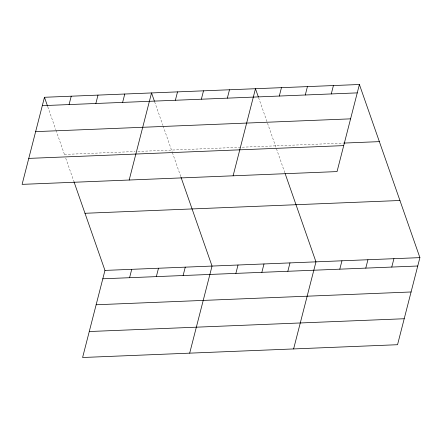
<?xml version="1.0" encoding="UTF-8"?>
<svg xmlns="http://www.w3.org/2000/svg" width="442" height="442" viewBox="0 0 442 442"><rect width="100%" height="100%" fill="white"/><g stroke="black" fill="none" stroke-linecap="round" stroke-linejoin="round"><path stroke-width="0.33" stroke-dasharray="2.21 1.66" d="M64.421 154.418L135.125 151.545M137.871 151.435L343.13 143.103M258.576 97.605L284.946 173.065M154.645 101.826L162.855 125.313M163.076 125.948L172.17 151.971M172.391 152.6L180.795 176.651M47.786 106.804L55.775 129.661M55.996 130.291L64.869 155.683M65.753 158.214L73.715 180.999"/><path stroke-width="0.66" d="M44.46 97.284L22.1 184.369L337.042 171.59L359.401 84.499L44.46 97.284L47.565 106.168M69.079 104.577L71.228 96.196M95.848 103.489L98.002 95.107M122.622 102.4L124.771 94.024M73.936 181.634L104.958 270.41L82.599 357.501L397.54 344.716L419.9 257.631L359.401 84.499M129.18 180.027L151.54 92.936L154.424 101.19M129.578 277.703L131.727 269.327M175.375 100.262L177.524 91.881M201.353 99.207L203.508 90.825M156.346 276.62L158.496 268.239M227.337 98.152L229.492 89.776M183.115 275.532L185.27 267.15M233.111 175.805L255.47 88.72L258.355 96.969M189.679 353.152L212.038 266.067L181.016 177.286M279.305 96.041L281.455 87.665M235.868 273.388L238.023 265.012M305.284 94.986L307.439 86.61M261.852 272.338L264.001 263.957M331.268 93.936L333.423 85.555M287.836 271.283L289.985 262.902M293.61 348.937L315.969 261.846L285.167 173.7M339.799 269.172L341.953 260.791M365.783 268.117L367.932 259.741M391.767 267.062L393.916 258.686M42.31 105.66L357.252 92.881M35.642 131.633L350.583 118.854M343.81 143.075L379.369 141.633M28.769 158.396L343.71 145.611M84.991 213.282L399.938 200.497M104.958 270.41L419.9 257.631M102.804 278.791L417.751 266.007M96.135 304.765L411.082 291.98M89.267 331.528L404.209 318.743"/></g></svg>
